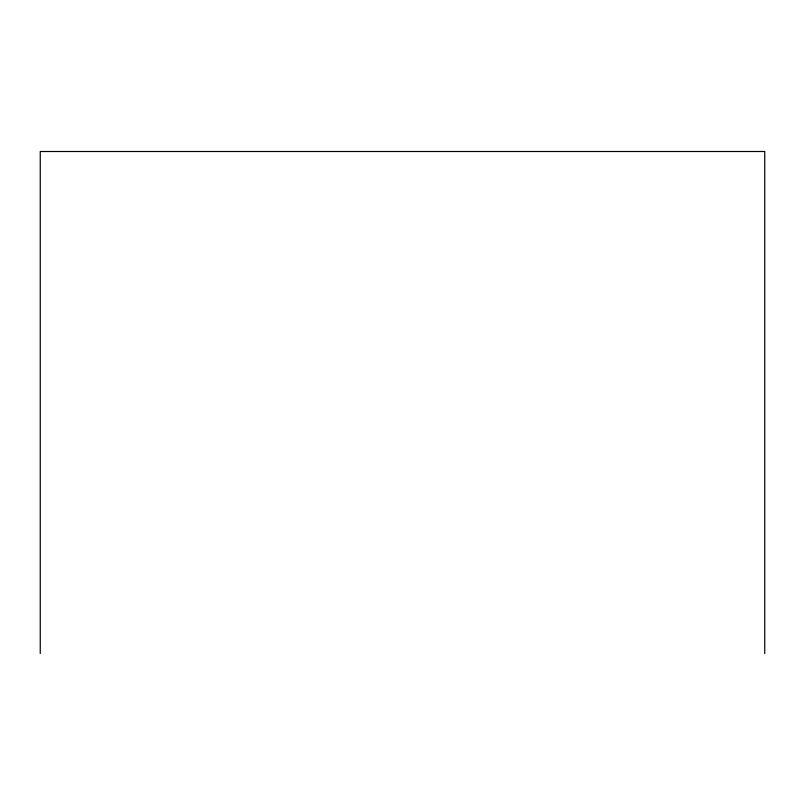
<?xml version="1.0" encoding="UTF-8"?>
<svg xmlns="http://www.w3.org/2000/svg" width="805" height="805" viewBox="0 0 805 805"><rect width="100%" height="100%" fill="white"/><g stroke="black" fill="none" stroke-linecap="round" stroke-linejoin="round"><path stroke-width="1.21" d="M764.75 653.499L764.75 151.501L40.25 151.501L40.25 653.499"/></g></svg>
